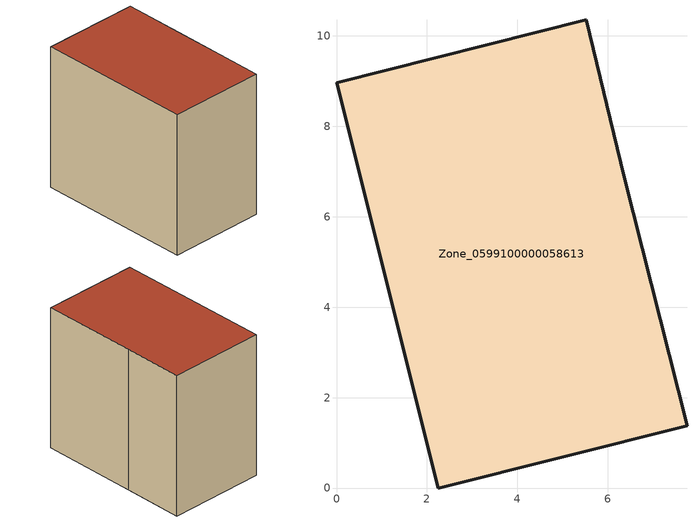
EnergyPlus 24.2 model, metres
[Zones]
Zone_0599100000058613
 floor ground (C_G): 2.25,0 0,8.96 5.53,10.35 6.36,6.88 7.75,1.38 z0
 wall outside (C_F): 2.25,0 7.75,1.38 6.36,6.88 5.53,10.35 0,8.96 2.25,0 z0:8.41
 roof outside (C_R): 0,8.96 2.25,0 7.75,1.38 6.36,6.88 5.53,10.35 z8.41
[BUILDING]
Pand.0599100000058613: North Axis=0; Terrain=City; Loads Convergence Tolerance Value=0.04; Temperature Convergence Tolerance Value=0.4; Solar Distribution=FullExterior; Maximum Number of Warmup Days=25; Minimum Number of Warmup Days=1
[Site:Location]
Rotterdam.The.Hague.AP_ZH_NLD Design_Conditions: Latitude=51.96; Longitude=4.45; Time Zone=1; Elevation=-4.5
[SITE:GROUNDTEMPERATURE:BUILDINGSURFACE]
18, 18, 18, 18, 18, 18, 18, 18, 18, 18, 18, 18
[MATERIAL] Thermal Absorptance=0.9; Solar Absorptance=0.7; Visible Absorptance=0.7
Name | Roughness | Thickness | Conductivity | Density | Specific Heat
G.TI.1975-1991 | MediumSmooth | 0.15 | 0.288461 | 540 | 1210
F.TI.1975-1991 | Rough | 0.3 | 0.230769 | 1920 | 840
R.TI.1975-1991 | MediumRough | 0.2 | 0.153846 | 1500 | 1000
[CONSTRUCTION]
C_G: G.TI.1975-1991
C_F: F.TI.1975-1991
C_R: R.TI.1975-1991
[ZONE]
Zone_0599100000058613: Type=1; Multiplier=1; Ceiling Height=Autocalculate; Volume=Autocalculate; Floor Area=autocalculate; Part of Total Floor Area=Yes
[ZONEINFILTRATION:DESIGNFLOWRATE]
Infil_Zone_0599100000058613: Zone or ZoneList or Space or SpaceList=Zone_0599100000058613; Schedule=AlwaysOn; Design Flow Rate Calculation Method=Flow/Area; Flow Rate per Floor Area=0.003; Constant Term Coefficient=1; Temperature Term Coefficient=0; Velocity Term Coefficient=0; Velocity Squared Term Coefficient=0
[HVACTEMPLATE:ZONE:IDEALLOADSAIRSYSTEM]
Zone_0599100000058613: Maximum Heating Supply Air Temperature=50; Minimum Cooling Supply Air Temperature=13; Maximum Heating Supply Air Humidity Ratio=0.0156; Minimum Cooling Supply Air Humidity Ratio=0.0077; Heating Limit=NoLimit; Cooling Limit=NoLimit; Dehumidification Control Type=ConstantSensibleHeatRatio; Cooling Sensible Heat Ratio=0.7; Dehumidification Setpoint=60; Humidification Control Type=None; Humidification Setpoint=30; Outdoor Air Method=None; Outdoor Air Flow Rate per Person=0.00944; Outdoor Air Flow Rate per Zone Floor Area=0; Outdoor Air Flow Rate per Zone=0; Demand Controlled Ventilation Type=None; Outdoor Air Economizer Type=NoEconomizer; Heat Recovery Type=None; Sensible Heat Recovery Effectiveness=0.7; Latent Heat Recovery Effectiveness=0.65
[ZONECONTROL:THERMOSTAT]
ThermostatControl_Zone_0599100000058613: Zone or ZoneList=Zone_0599100000058613; Control Type Schedule=DualSetpointControlType; Control 1=Thermostat_Zone_0599100000058613; Temperature Difference Between Cutout And Setpoint=0
[THERMOSTATSETPOINT:DUALSETPOINT]
Thermostat_Zone_0599100000058613: Heating Setpoint Temperature Schedule=HeatingSetpoint_Zone_0599100000058613; Cooling Setpoint Temperature Schedule=CoolingSetpoint_Zone_0599100000058613
[SCHEDULE:COMPACT]
HeatingSetpoint_Zone_0599100000058613: Through: 12/31, For: AllDays, Until: 24:00, 21
CoolingSetpoint_Zone_0599100000058613: Through: 12/31, For: AllDays, Until: 24:00, 24
DualSetpointControlType: Through: 12/31, For: AllDays, Until: 24:00, 4
AlwaysOn: Through: 12/31, For: AllDays, Until: 24:00, 1
